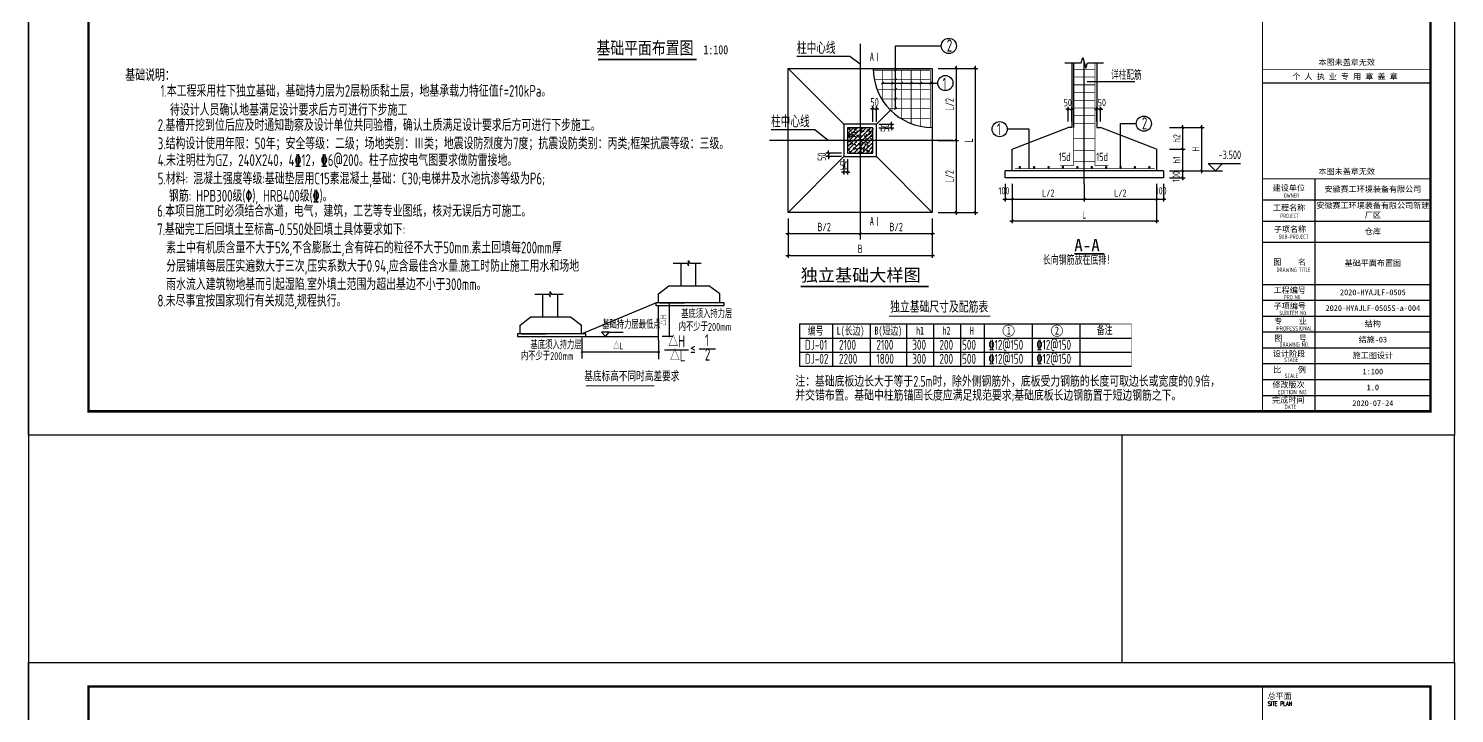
# Model space of a CAD drawing. Extents: x 1885024 to 3341100, y 16453725 to 19955423.
# Drawn here: x 3164089 to 3223489, y 18758132 to 18786655 of the extents above; entities that cross this region are included whole.
import ezdxf
from ezdxf.enums import TextEntityAlignment as Align

# ---------------------------------------------------------------- set-up
doc = ezdxf.new("R2010")
doc.units = 0
doc.header["$LTSCALE"] = 1000
doc.header["$MEASUREMENT"] = 0
doc.layers.get('Defpoints').update_dxf_attribs({"color": 250})
for name, color, linetype in [('3T_WOOD', 21, 'Continuous'), ('DIM_SYMB', 165, 'Continuous'), ('PUB_TEXT', 7, 'Continuous'), ('PUB_TITLE', 4, 'Continuous'), ('REIN', 1, 'Continuous'), ('THIN', 7, 'Continuous'), ('TK', 4, 'Continuous'), ('独立基础-TEXT', 7, 'Continuous'), ('轴线__尺寸数字', 253, 'Continuous')]:
    doc.layers.add(name, color=color, linetype=linetype)
doc.layers.add('DIM', color=3, linetype='Continuous', lineweight=0)
doc.layers.add('TEXT', color=4, linetype='Continuous', lineweight=0)
doc.styles.add('PkpmHz', font='Pkpmeng', dxfattribs={"width": 0.7, "bigfont": 'hztxt'})
doc.styles.add('ROMANS', font='romans', dxfattribs={"width": 0.65, "height": 231.275})
doc.styles.add('TSSD_Dimension', font='tssdeng.shx', dxfattribs={"width": 0.7, "bigfont": 'hztxt.shx'})
doc.styles.add('TSSD_Label', font='tssdeng.shx', dxfattribs={"width": 0.7, "bigfont": 'hztxt.shx'})
doc.styles.add('TSSD_REIN', font='tssdeng.shx', dxfattribs={"width": 0.7, "bigfont": 'tssdchn.shx'})
doc.styles.add('图签宋体', font='', dxfattribs={"height": 300})
doc.styles.add('宋体', font='', dxfattribs={"width": 0.8})
doc.styles.add('黑体', font='simhei.ttf', dxfattribs={"width": 0.8})
doc.styles.get('图签宋体').set_extended_font_data('NSimSun')
doc.styles.get('宋体').set_extended_font_data('SimSun')
doc.dimstyles.new('TSSD_100_100', dxfattribs={"dimtxt": 300, "dimasz": 100, "dimexe": 100, "dimexo": 250, "dimgap": 100, "dimtad": 1, "dimdec": 0, "dimzin": 0, "dimdsep": 46, "dimtxsty": 'TSSD_Dimension', "dimblk": 'ARCHTICK', "dimblk1": 'ARCHTICK', "dimblk2": 'ARCHTICK', "dimcen": 0, "dimdle": 100, "dimclrt": 7, "dimadec": 0, "dimazin": 0, "dimtfac": 1, "dimtdec": 0, "dimtix": 1, "dimtmove": 2, "dimatfit": 3, "dimfxl": 0, "dimtolj": 1, "dimtzin": 0, "dimarcsym": 0})

# ---------------------------------------------------------------- blocks, each defined once
blk = doc.blocks.new('GeYuanFrame_34003826', base_point=(18.76, 4.34))
at = {"layer": 'TK'}
blk.add_line((43.76, 414.34), (602.76, 414.34), dxfattribs=at)
blk.add_lwpolyline([(18.76, 424.34), (612.76, 424.34), (612.76, 4.34), (18.76, 4.34), (18.76, 424.34)], dxfattribs=at)
at = {"layer": 'TK', "const_width": 1}
blk.add_lwpolyline([(602.76, 414.34), (43.76, 414.34), (43.76, 14.34), (602.76, 14.34)], close=True, dxfattribs=at)
at = {"layer": 'TK', "const_width": 0.4}
blk.add_lwpolyline([(532.76, 414.34), (532.76, 14.34)], dxfattribs=at)
at = {"layer": 'TK', "style": '图签宋体'}
blk.add_text('总平面', height=2.4, dxfattribs=at).set_placement((534.9, 409.1))
at = {"layer": 'TK', "style": 'ROMANS', "width": 0.76}
blk.add_text('SITE PLAN', height=1.697, dxfattribs=at).set_placement((535.02, 406.31))
blk = doc.blocks.new('_ArchTick')
at = {"color": 0, "linetype": 'ByBlock', "const_width": 0.4}
blk.add_lwpolyline([(-0.5, -0.5), (0.5, 0.5)], dxfattribs=at)
blk = doc.blocks.new('33333312')
at = {"color": 7, "const_width": 72}
blk.add_lwpolyline([(42924, -117084), (48041, -117084)], dxfattribs=at)
at = {"layer": '独立基础-TEXT'}
for p, q in [((50596, -107710), (50696, -107910)), ((50596, -108110), (50596, -107710)), ((49444, -107910), (50496, -107910)), ((49946, -107910), (49960, -107910)), ((50054, -109606), (50054, -107911)), ((50496, -107910), (50596, -108110)), ((50696, -107910), (50991, -107910)), ((50991, -107910), (51553, -107910)), ((51157, -109606), (51157, -107911)), ((48350, -110226), (49134, -109606)), ((52948, -110226), (52115, -109606)), ((39106, -110240), (40158, -110240)), ((39608, -110240), (39622, -110240)), ((39716, -111936), (39716, -110241)), ((40158, -110240), (40258, -110440)), ((40258, -110040), (40358, -110240)), ((40258, -110440), (40258, -110040)), ((40358, -110240), (40653, -110240)), ((40653, -110240), (41215, -110240)), ((40819, -111936), (40819, -110241)), ((42610, -113216), (48150, -110886)), ((48350, -110886), (48350, -110226)), ((48450, -110886), (50291, -110886)), ((49166, -110886), (49166, -113416)), ((52948, -110886), (52948, -110226)), ((38012, -112556), (38796, -111936)), ((41777, -111936), (42610, -112556)), ((48351, -113682), (48351, -111152)), ((38012, -113216), (38012, -112556)), ((42610, -113216), (42610, -112556)), ((38097, -113416), (48351, -113416)), ((38112, -113216), (39953, -113216)), ((42611, -113516), (42611, -115039)), ((44669, -113083), (45716, -113083)), ((48351, -113682), (48351, -115105)), ((49421, -113416), (48634, -113416)), ((42611, -114539), (48454, -114539)), ((48801, -114397), (50598, -114397)), ((51390, -114317), (52624, -114317))]:
    blk.add_line(p, q, dxfattribs=at)
for points in [[(49134, -109606), (50054, -109606), (51157, -109606), (52115, -109606)], [(48150, -111086), (53260, -111086), (53260, -110886), (48150, -110886), (48150, -111086)], [(38796, -111936), (39716, -111936), (40819, -111936), (41777, -111936)], [(37812, -113416), (42921, -113416), (42921, -113216), (37812, -113216), (37812, -113416)]]:
    blk.add_lwpolyline(points, dxfattribs=at)
blk.add_lwpolyline([(44095, -113083), (44382, -113416), (44669, -113083)], close=True, dxfattribs=at)
at = {"layer": '独立基础-TEXT', "xscale": 100, "yscale": 100, "zscale": 100}
for p, rotation in [((49166, -110886), 90), ((49166, -113416), 270), ((42611, -114539), 180)]:
    blk.add_blockref('_ArchTick', p, dxfattribs=dict(at, rotation=rotation))
blk.add_blockref('_ArchTick', (48351, -114605), dxfattribs=at)
at = {"color": 7, "style": 'PkpmHz', "width": 0.7}
blk.add_text('基底标高不同时高差要求', height=684, dxfattribs=at).set_placement((42806, -116754))
at = {"layer": '独立基础-TEXT', "style": 'TSSD_REIN', "width": 0.7}
blk.add_text('△H', height=500, rotation=90, dxfattribs=at).set_placement((48981, -112579))
for s, height, p in [('基底须入持力层', 600, (50052, -112023)), ('基础持力层最低点', 600, (44149, -112821)), ('内不少于200mm', 600, (49872, -112982)), ('基底须入持力层 ', 600, (38779, -114353)), ('△L', 500, (44983, -114362)), ('△H', 900, (49098, -114212, 0)), ('≤', 900, (50726, -114780, 0)), ('1', 900, (51826, -114132, 0)), ('内不少于200mm', 600, (38069, -115172)), ('△L', 900, (49221, -115266, 0)), ('2', 900, (51826, -115205, 0))]:
    blk.add_text(s, height=height, dxfattribs=at).set_placement(p)
blk = doc.blocks.new('GeYuanFrame_82632258', base_point=(18.76, 4.34))
at = {"layer": 'PUB_TITLE'}
blk.add_lwpolyline([(554.76, 14.34), (554.76, 111.14)], dxfattribs=at)
at = {"layer": 'TK'}
for p, q in [((532.76, 102.34), (602.76, 102.34)), ((532.76, 93.54), (602.76, 93.54)), ((532.76, 84.74), (554.76, 84.74)), ((532.76, 84.74), (602.76, 84.74)), ((532.76, 67.18), (602.76, 67.18)), ((532.76, 67.14), (602.76, 67.14)), ((532.76, 60.58), (602.76, 60.58)), ((532.76, 53.98), (602.76, 53.98)), ((532.76, 47.38), (602.76, 47.38)), ((532.76, 40.78), (602.76, 40.78)), ((532.76, 34.18), (602.76, 34.18)), ((532.76, 27.58), (602.76, 27.58)), ((532.76, 20.98), (602.76, 20.98)), ((532.76, 14.34), (602.76, 14.34))]:
    blk.add_line(p, q, dxfattribs=at)
for points in [[(18.76, 424.34), (612.76, 424.34), (612.76, 4.34), (18.76, 4.34), (18.76, 424.34)], [(532.76, 151.14), (602.76, 151.14)]]:
    blk.add_lwpolyline(points, dxfattribs=at)
at = {"layer": 'TK', "const_width": 1}
blk.add_lwpolyline([(602.76, 414.34), (43.76, 414.34), (43.76, 14.34), (602.76, 14.34)], close=True, dxfattribs=at)
at = {"layer": 'TK'}
for points, const_width in [([(532.76, 414.34), (532.76, 14.34)], 0.4), ([(532.76, 156.64), (602.76, 156.64)], 0.35), ([(532.76, 111.14), (602.76, 111.14)], 0.35), ([(532.76, 67.18), (602.76, 67.18)], 0.35)]:
    blk.add_lwpolyline(points, dxfattribs=dict(at, const_width=const_width))
at = {"layer": 'TK', "style": '图签宋体'}
for s, p in [('本图未盖章无效', (556.1, 158.51)), ('个 人 执 业 专 用 章 盖 章', (545.19, 152.58)), ('本图未盖章无效', (556.1, 113.01)), ('建设单位', (537.06, 106.14)), ('工程名称', (537.14, 97.93)), ('子项名称', (537.52, 88.95)), ('图    名', (537.3, 75.3)), ('工程编号', (537.44, 63.58)), ('子项编号', (537.44, 57)), ('专    业', (537.68, 50.69)), ('图    号', (537.69, 43.58)), ('设计阶段', (537.12, 37.12)), ('比    例', (537.26, 30.44)), ('修改版次', (536.91, 24.22)), ('完成时间', (536.79, 17.83))]:
    blk.add_text(s, height=2.4, dxfattribs=at).set_placement(p)
at = {"layer": 'TK', "style": 'TSSD_REIN'}
for s, width, p in [('OWNER', 0.7, (541.65, 103.29)), ('PROJECT', 0.7, (540.19, 94.83)), ('SUB-PROJECT', 0.7, (539.53, 86.11)), ('DRAWING TITLE', 0.7, (538.64, 72.34)), ('PRO N0.', 0.7, (541.68, 60.96)), ('SUBITEM NO.', 0.7, (539.82, 54.39)), ('PROFESSIONAL', 0.8, (538.55, 47.95)), ('DRAWING NO.', 0.7, (539.86, 41.26)), ('STAGE', 0.7, (541.76, 34.84)), ('SCALE', 0.7, (542.05, 28.23)), ('EDITION NO.', 0.8, (539.2, 21.45)), ('DATE', 0.7, (542, 15.26))]:
    blk.add_text(s, height=1.8, dxfattribs=dict(at, width=width)).set_placement(p)
at = {"layer": 'TK', "char_height": 2.4, "width": 48, "attachment_point": 5, "style": '图签宋体'}
for s, insert in [('安徽赛工环境装备有限公司', (578.76, 106.74)), ('安徽赛工环境装备有限公司新建厂区', (578.76, 97.94)), ('仓库', (578.76, 89.14)), ('基础平面布置图', (578.76, 75.94)), ('2020-HYAJLF-0505', (578.76, 63.88)), ('2020-HYAJLF-0505S-a-004', (578.76, 57.28)), ('结构', (578.76, 50.68)), ('结施-03', (578.76, 44.08)), ('施工图设计', (578.76, 37.48)), ('1:100', (578.76, 30.88)), ('1.0', (578.76, 24.28)), ('2020-07-24', (578.76, 17.69))]:
    blk.add_mtext(s, dxfattribs=dict(at, insert=insert))
blk = doc.blocks.new('*D83')
at = {"layer": 'Defpoints', "color": 0}
for p in [(3095, 6102), (3245, 6102), (3095, 5309)]:
    blk.add_point(p, dxfattribs=at)
at = {"layer": 'DIM', "color": 0, "lineweight": -2}
for p, q in [((3095, 5852), (3095, 5209)), ((3245, 5852), (3245, 5209)), ((3095, 5309), (2995, 5309)), ((3245, 5309), (3095, 5309)), ((3245, 5309), (3345, 5309))]:
    blk.add_line(p, q, dxfattribs=at)
at = {"layer": 'DIM', "color": 0, "lineweight": -2, "xscale": 100, "yscale": 100, "zscale": 100}
blk.add_blockref('_ArchTick', (3095, 5309), dxfattribs=at)
at = {"layer": 'DIM', "color": 0, "lineweight": -2, "xscale": 100, "yscale": 100, "zscale": 100, "rotation": 180}
blk.add_blockref('_ArchTick', (3245, 5309), dxfattribs=at)
at = {"layer": 'DIM', "color": 7, "insert": (3095, 5584), "char_height": 350, "attachment_point": 5, "style": 'TSSD_Dimension'}
blk.add_mtext('\\A1;50', dxfattribs=at)
blk = doc.blocks.new('*D84')
at = {"layer": 'Defpoints', "color": 0}
for p in [(2446, 5952), (3245, 6102), (3245, 5952)]:
    blk.add_point(p, dxfattribs=at)
at = {"layer": 'DIM', "color": 0, "lineweight": -2}
for p, q in [((2995, 6102), (2346, 6102)), ((2995, 5952), (2346, 5952)), ((2446, 6102), (2446, 6202)), ((2446, 6102), (2446, 5952)), ((2446, 5952), (2446, 5852))]:
    blk.add_line(p, q, dxfattribs=at)
at = {"layer": 'DIM', "color": 0, "lineweight": -2, "xscale": 100, "yscale": 100, "zscale": 100}
for p, rotation in [((2446, 6102), 270), ((2446, 5952), 90)]:
    blk.add_blockref('_ArchTick', p, dxfattribs=dict(at, rotation=rotation))
at = {"layer": 'DIM', "color": 7, "insert": (2171, 5946), "char_height": 350, "attachment_point": 5, "rotation": 90, "style": 'TSSD_Dimension'}
blk.add_mtext('\\A1;50', dxfattribs=at)
blk = doc.blocks.new('*D85')
at = {"layer": 'Defpoints', "color": 0}
for p in [(4445, 7942), (4295, 7152), (4445, 7152)]:
    blk.add_point(p, dxfattribs=at)
at = {"layer": 'DIM', "color": 0, "lineweight": -2}
for p, q in [((4295, 7942), (4195, 7942)), ((4295, 7402), (4295, 8042)), ((4295, 7942), (4445, 7942)), ((4445, 7402), (4445, 8042)), ((4445, 7942), (4545, 7942))]:
    blk.add_line(p, q, dxfattribs=at)
at = {"layer": 'DIM', "color": 0, "lineweight": -2, "xscale": 100, "yscale": 100, "zscale": 100}
blk.add_blockref('_ArchTick', (4295, 7942), dxfattribs=at)
at = {"layer": 'DIM', "color": 0, "lineweight": -2, "xscale": 100, "yscale": 100, "zscale": 100, "rotation": 180}
blk.add_blockref('_ArchTick', (4445, 7942), dxfattribs=at)
at = {"layer": 'DIM', "color": 7, "insert": (4370, 8217), "char_height": 350, "attachment_point": 5, "style": 'TSSD_Dimension'}
blk.add_mtext('\\A1;50', dxfattribs=at)
blk = doc.blocks.new('*D86')
at = {"layer": 'Defpoints', "color": 0}
for p in [(4295, 7302), (4295, 7152), (5079, 7302)]:
    blk.add_point(p, dxfattribs=at)
at = {"layer": 'DIM', "color": 0, "lineweight": -2}
for p, q in [((4545, 7302), (5179, 7302)), ((4545, 7152), (5179, 7152)), ((5079, 7302), (5079, 7402)), ((5079, 7152), (5079, 7302)), ((5079, 7152), (5079, 7052))]:
    blk.add_line(p, q, dxfattribs=at)
at = {"layer": 'DIM', "color": 0, "lineweight": -2, "xscale": 100, "yscale": 100, "zscale": 100}
for p, rotation in [((5079, 7302), 270), ((5079, 7152), 90)]:
    blk.add_blockref('_ArchTick', p, dxfattribs=dict(at, rotation=rotation))
at = {"layer": 'DIM', "color": 7, "insert": (4804, 7152), "char_height": 350, "attachment_point": 5, "rotation": 90, "style": 'TSSD_Dimension'}
blk.add_mtext('\\A1;50', dxfattribs=at)
blk = doc.blocks.new('*D87')
at = {"layer": 'Defpoints', "color": 0}
for p in [(770, 3627), (3770, 3627), (3770, 2747)]:
    blk.add_point(p, dxfattribs=at)
at = {"layer": 'DIM', "color": 0, "lineweight": -2}
for p, q in [((770, 3377), (770, 2647)), ((3770, 3377), (3770, 2647)), ((670, 2747), (3870, 2747))]:
    blk.add_line(p, q, dxfattribs=at)
at = {"layer": 'DIM', "color": 0, "lineweight": -2, "xscale": 100, "yscale": 100, "zscale": 100, "rotation": 180}
blk.add_blockref('_ArchTick', (770, 2747), dxfattribs=at)
at = {"layer": 'DIM', "color": 0, "lineweight": -2, "xscale": 100, "yscale": 100, "zscale": 100}
blk.add_blockref('_ArchTick', (3770, 2747), dxfattribs=at)
at = {"layer": 'DIM', "color": 7, "insert": (2270, 3022), "char_height": 350, "attachment_point": 5, "style": 'TSSD_Dimension'}
blk.add_mtext('\\A1;B/2', dxfattribs=at)
blk = doc.blocks.new('*D88')
at = {"layer": 'Defpoints', "color": 0}
for p in [(3770, 3627), (6770, 3627), (6770, 2747)]:
    blk.add_point(p, dxfattribs=at)
at = {"layer": 'DIM', "color": 0, "lineweight": -2}
for p, q in [((3770, 3377), (3770, 2647)), ((6770, 3377), (6770, 2647)), ((3670, 2747), (6870, 2747))]:
    blk.add_line(p, q, dxfattribs=at)
at = {"layer": 'DIM', "color": 0, "lineweight": -2, "xscale": 100, "yscale": 100, "zscale": 100, "rotation": 180}
blk.add_blockref('_ArchTick', (3770, 2747), dxfattribs=at)
at = {"layer": 'DIM', "color": 0, "lineweight": -2, "xscale": 100, "yscale": 100, "zscale": 100}
blk.add_blockref('_ArchTick', (6770, 2747), dxfattribs=at)
at = {"layer": 'DIM', "color": 7, "insert": (5270, 3022), "char_height": 350, "attachment_point": 5, "style": 'TSSD_Dimension'}
blk.add_mtext('\\A1;B/2', dxfattribs=at)
blk = doc.blocks.new('*D89')
at = {"layer": 'Defpoints', "color": 0}
for p in [(770, 3627), (6770, 3627), (6770, 1837)]:
    blk.add_point(p, dxfattribs=at)
at = {"layer": 'DIM', "color": 0, "lineweight": -2}
for p, q in [((770, 3377), (770, 1737)), ((6770, 3377), (6770, 1737)), ((670, 1837), (6870, 1837))]:
    blk.add_line(p, q, dxfattribs=at)
at = {"layer": 'DIM', "color": 0, "lineweight": -2, "xscale": 100, "yscale": 100, "zscale": 100, "rotation": 180}
blk.add_blockref('_ArchTick', (770, 1837), dxfattribs=at)
at = {"layer": 'DIM', "color": 0, "lineweight": -2, "xscale": 100, "yscale": 100, "zscale": 100}
blk.add_blockref('_ArchTick', (6770, 1837), dxfattribs=at)
at = {"layer": 'DIM', "color": 7, "insert": (3770, 2112), "char_height": 350, "attachment_point": 5, "style": 'TSSD_Dimension'}
blk.add_mtext('\\A1;B', dxfattribs=at)
blk = doc.blocks.new('*D90')
at = {"layer": 'Defpoints', "color": 0}
for p in [(6770, 9627), (6770, 6627), (7769, 6627)]:
    blk.add_point(p, dxfattribs=at)
at = {"layer": 'DIM', "color": 0, "lineweight": -2}
for p, q in [((7020, 9627), (7869, 9627)), ((7769, 9727), (7769, 6527)), ((7020, 6627), (7869, 6627))]:
    blk.add_line(p, q, dxfattribs=at)
at = {"layer": 'DIM', "color": 0, "lineweight": -2, "xscale": 100, "yscale": 100, "zscale": 100}
for p, rotation in [((7769, 9627), 90), ((7769, 6627), 270)]:
    blk.add_blockref('_ArchTick', p, dxfattribs=dict(at, rotation=rotation))
at = {"layer": 'DIM', "color": 7, "insert": (7494, 8127), "char_height": 350, "attachment_point": 5, "rotation": 90, "style": 'TSSD_Dimension'}
blk.add_mtext('\\A1;L/2', dxfattribs=at)
blk = doc.blocks.new('*D91')
at = {"layer": 'Defpoints', "color": 0}
for p in [(6770, 6627), (6770, 3627), (7769, 3627)]:
    blk.add_point(p, dxfattribs=at)
at = {"layer": 'DIM', "color": 0, "lineweight": -2}
for p, q in [((7020, 6627), (7869, 6627)), ((7769, 6727), (7769, 3527)), ((7020, 3627), (7869, 3627))]:
    blk.add_line(p, q, dxfattribs=at)
at = {"layer": 'DIM', "color": 0, "lineweight": -2, "xscale": 100, "yscale": 100, "zscale": 100}
for p, rotation in [((7769, 6627), 90), ((7769, 3627), 270)]:
    blk.add_blockref('_ArchTick', p, dxfattribs=dict(at, rotation=rotation))
at = {"layer": 'DIM', "color": 7, "insert": (7494, 5127), "char_height": 350, "attachment_point": 5, "rotation": 90, "style": 'TSSD_Dimension'}
blk.add_mtext('\\A1;L/2', dxfattribs=at)
blk = doc.blocks.new('*D92')
at = {"layer": 'Defpoints', "color": 0}
for p in [(6770, 9627), (6770, 3627), (8567, 3627)]:
    blk.add_point(p, dxfattribs=at)
at = {"layer": 'DIM', "color": 0, "lineweight": -2}
for p, q in [((7020, 9627), (8667, 9627)), ((8567, 9727), (8567, 3527)), ((7020, 3627), (8667, 3627))]:
    blk.add_line(p, q, dxfattribs=at)
at = {"layer": 'DIM', "color": 0, "lineweight": -2, "xscale": 100, "yscale": 100, "zscale": 100}
for p, rotation in [((8567, 9627), 90), ((8567, 3627), 270)]:
    blk.add_blockref('_ArchTick', p, dxfattribs=dict(at, rotation=rotation))
at = {"layer": 'DIM', "color": 7, "insert": (8292, 6627), "char_height": 350, "attachment_point": 5, "rotation": 90, "style": 'TSSD_Dimension'}
blk.add_mtext('\\A1;L', dxfattribs=at)
blk = doc.blocks.new('*D308')
at = {"layer": 'Defpoints', "color": 0}
for p in [(842, 3719), (6842, 3719), (6842, 1928)]:
    blk.add_point(p, dxfattribs=at)
at = {"layer": 'DIM', "color": 0, "lineweight": -2}
for p, q in [((842, 3469), (842, 1828)), ((6842, 3469), (6842, 1828)), ((742, 1928), (6942, 1928))]:
    blk.add_line(p, q, dxfattribs=at)
at = {"layer": 'DIM', "color": 0, "lineweight": -2, "xscale": 100, "yscale": 100, "zscale": 100, "rotation": 180}
blk.add_blockref('_ArchTick', (842, 1928), dxfattribs=at)
at = {"layer": 'DIM', "color": 0, "lineweight": -2, "xscale": 100, "yscale": 100, "zscale": 100}
blk.add_blockref('_ArchTick', (6842, 1928), dxfattribs=at)
at = {"layer": 'DIM', "color": 7, "insert": (3842, 2178), "char_height": 300, "attachment_point": 5, "style": 'TSSD_Dimension'}
blk.add_mtext('\\A1;L', dxfattribs=at)
blk = doc.blocks.new('*D309')
at = {"layer": 'Defpoints', "color": 0}
for p in [(3317, 6581), (3167, 5819), (3317, 5819)]:
    blk.add_point(p, dxfattribs=at)
at = {"layer": 'DIM', "color": 0, "lineweight": -2}
for p, q in [((3167, 6581), (3067, 6581)), ((3167, 6069), (3167, 6681)), ((3167, 6581), (3317, 6581)), ((3317, 6069), (3317, 6681)), ((3317, 6581), (3417, 6581))]:
    blk.add_line(p, q, dxfattribs=at)
at = {"layer": 'DIM', "color": 0, "lineweight": -2, "xscale": 100, "yscale": 100, "zscale": 100}
blk.add_blockref('_ArchTick', (3167, 6581), dxfattribs=at)
at = {"layer": 'DIM', "color": 0, "lineweight": -2, "xscale": 100, "yscale": 100, "zscale": 100, "rotation": 180}
blk.add_blockref('_ArchTick', (3317, 6581), dxfattribs=at)
at = {"layer": 'DIM', "color": 7, "insert": (3151, 6856), "char_height": 300, "attachment_point": 5, "style": 'TSSD_Dimension'}
blk.add_mtext('\\A1;50', dxfattribs=at)
blk = doc.blocks.new('*D310')
at = {"layer": 'Defpoints', "color": 0}
for p in [(4367, 6581), (4367, 5819), (4517, 5819)]:
    blk.add_point(p, dxfattribs=at)
at = {"layer": 'DIM', "color": 0, "lineweight": -2}
for p, q in [((4367, 6581), (4267, 6581)), ((4367, 6069), (4367, 6681)), ((4517, 6581), (4367, 6581)), ((4517, 6069), (4517, 6681)), ((4517, 6581), (4617, 6581))]:
    blk.add_line(p, q, dxfattribs=at)
at = {"layer": 'DIM', "color": 0, "lineweight": -2, "xscale": 100, "yscale": 100, "zscale": 100}
blk.add_blockref('_ArchTick', (4367, 6581), dxfattribs=at)
at = {"layer": 'DIM', "color": 0, "lineweight": -2, "xscale": 100, "yscale": 100, "zscale": 100, "rotation": 180}
blk.add_blockref('_ArchTick', (4517, 6581), dxfattribs=at)
at = {"layer": 'DIM', "color": 7, "insert": (4573, 6856), "char_height": 300, "attachment_point": 5, "style": 'TSSD_Dimension'}
blk.add_mtext('\\A1;50', dxfattribs=at)
blk = doc.blocks.new('*D311')
at = {"layer": 'Defpoints', "color": 0}
for p in [(7142, 4019), (7142, 3719), (7942, 4019)]:
    blk.add_point(p, dxfattribs=at)
at = {"layer": 'DIM', "color": 0, "lineweight": -2}
for p, q in [((7392, 4019), (8042, 4019)), ((7392, 3719), (8042, 3719)), ((7942, 3619), (7942, 4119))]:
    blk.add_line(p, q, dxfattribs=at)
at = {"layer": 'DIM', "color": 0, "lineweight": -2, "xscale": 100, "yscale": 100, "zscale": 100}
for p, rotation in [((7942, 4019), 90), ((7942, 3719), 270)]:
    blk.add_blockref('_ArchTick', p, dxfattribs=dict(at, rotation=rotation))
at = {"layer": 'DIM', "color": 7, "insert": (7667, 3776), "char_height": 300, "attachment_point": 5, "rotation": 90, "style": 'TSSD_Dimension'}
blk.add_mtext('\\A1;100', dxfattribs=at)
blk = doc.blocks.new('*D312')
at = {"layer": 'Defpoints', "color": 0}
for p in [(7142, 4919), (7942, 4919), (7142, 4019)]:
    blk.add_point(p, dxfattribs=at)
at = {"layer": 'DIM', "color": 0, "lineweight": -2}
for p, q in [((7392, 4919), (8042, 4919)), ((7942, 3919), (7942, 5019)), ((7392, 4019), (8042, 4019))]:
    blk.add_line(p, q, dxfattribs=at)
at = {"layer": 'DIM', "color": 0, "lineweight": -2, "xscale": 100, "yscale": 100, "zscale": 100}
for p, rotation in [((7942, 4919), 90), ((7942, 4019), 270)]:
    blk.add_blockref('_ArchTick', p, dxfattribs=dict(at, rotation=rotation))
at = {"layer": 'DIM', "color": 7, "insert": (7692, 4469), "char_height": 300, "attachment_point": 5, "rotation": 90, "style": 'TSSD_Dimension'}
blk.add_mtext('\\A1;h1', dxfattribs=at)
blk = doc.blocks.new('*D313')
at = {"layer": 'Defpoints', "color": 0}
for p in [(7331, 5819), (7942, 5819), (7142, 4919)]:
    blk.add_point(p, dxfattribs=at)
at = {"layer": 'DIM', "color": 0, "lineweight": -2}
for p, q in [((7581, 5819), (8042, 5819)), ((7942, 4819), (7942, 5919)), ((7392, 4919), (8042, 4919))]:
    blk.add_line(p, q, dxfattribs=at)
at = {"layer": 'DIM', "color": 0, "lineweight": -2, "xscale": 100, "yscale": 100, "zscale": 100}
for p, rotation in [((7942, 5819), 90), ((7942, 4919), 270)]:
    blk.add_blockref('_ArchTick', p, dxfattribs=dict(at, rotation=rotation))
at = {"layer": 'DIM', "color": 7, "insert": (7692, 5369), "char_height": 300, "attachment_point": 5, "rotation": 90, "style": 'TSSD_Dimension'}
blk.add_mtext('\\A1;h2', dxfattribs=at)
blk = doc.blocks.new('*D314')
at = {"layer": 'Defpoints', "color": 0}
for p in [(7142, 5819), (8733, 5819), (7142, 4019)]:
    blk.add_point(p, dxfattribs=at)
at = {"layer": 'DIM', "color": 0, "lineweight": -2}
for p, q in [((7392, 5819), (8833, 5819)), ((8733, 3919), (8733, 5919)), ((7392, 4019), (8833, 4019))]:
    blk.add_line(p, q, dxfattribs=at)
at = {"layer": 'DIM', "color": 0, "lineweight": -2, "xscale": 100, "yscale": 100, "zscale": 100}
for p, rotation in [((8733, 5819), 90), ((8733, 4019), 270)]:
    blk.add_blockref('_ArchTick', p, dxfattribs=dict(at, rotation=rotation))
at = {"layer": 'DIM', "color": 7, "insert": (8483, 4919), "char_height": 300, "attachment_point": 5, "rotation": 90, "style": 'TSSD_Dimension'}
blk.add_mtext('\\A1;H', dxfattribs=at)
blk = doc.blocks.new('*D315')
at = {"layer": 'Defpoints', "color": 0}
for p in [(542, 3719), (842, 3719), (842, 2838)]:
    blk.add_point(p, dxfattribs=at)
at = {"layer": 'DIM', "color": 0, "lineweight": -2}
for p, q in [((542, 3469), (542, 2738)), ((842, 3469), (842, 2738)), ((442, 2838), (942, 2838))]:
    blk.add_line(p, q, dxfattribs=at)
at = {"layer": 'DIM', "color": 0, "lineweight": -2, "xscale": 100, "yscale": 100, "zscale": 100, "rotation": 180}
blk.add_blockref('_ArchTick', (542, 2838), dxfattribs=at)
at = {"layer": 'DIM', "color": 0, "lineweight": -2, "xscale": 100, "yscale": 100, "zscale": 100}
blk.add_blockref('_ArchTick', (842, 2838), dxfattribs=at)
at = {"layer": 'DIM', "color": 7, "insert": (495, 3183), "char_height": 300, "attachment_point": 5, "style": 'TSSD_Dimension'}
blk.add_mtext('\\A1;100', dxfattribs=at)
blk = doc.blocks.new('*D316')
at = {"layer": 'Defpoints', "color": 0}
for p in [(842, 3719), (3842, 3719), (3842, 2838)]:
    blk.add_point(p, dxfattribs=at)
at = {"layer": 'DIM', "color": 0, "lineweight": -2}
for p, q in [((842, 3469), (842, 2738)), ((3842, 3469), (3842, 2738)), ((742, 2838), (3942, 2838))]:
    blk.add_line(p, q, dxfattribs=at)
at = {"layer": 'DIM', "color": 0, "lineweight": -2, "xscale": 100, "yscale": 100, "zscale": 100, "rotation": 180}
blk.add_blockref('_ArchTick', (842, 2838), dxfattribs=at)
at = {"layer": 'DIM', "color": 0, "lineweight": -2, "xscale": 100, "yscale": 100, "zscale": 100}
blk.add_blockref('_ArchTick', (3842, 2838), dxfattribs=at)
at = {"layer": 'DIM', "color": 7, "insert": (2342, 3088), "char_height": 300, "attachment_point": 5, "style": 'TSSD_Dimension'}
blk.add_mtext('\\A1;L/2', dxfattribs=at)
blk = doc.blocks.new('*D317')
at = {"layer": 'Defpoints', "color": 0}
for p in [(3842, 3719), (6842, 3719), (6842, 2838)]:
    blk.add_point(p, dxfattribs=at)
at = {"layer": 'DIM', "color": 0, "lineweight": -2}
for p, q in [((3842, 3469), (3842, 2738)), ((6842, 3469), (6842, 2738)), ((3742, 2838), (6942, 2838))]:
    blk.add_line(p, q, dxfattribs=at)
at = {"layer": 'DIM', "color": 0, "lineweight": -2, "xscale": 100, "yscale": 100, "zscale": 100, "rotation": 180}
blk.add_blockref('_ArchTick', (3842, 2838), dxfattribs=at)
at = {"layer": 'DIM', "color": 0, "lineweight": -2, "xscale": 100, "yscale": 100, "zscale": 100}
blk.add_blockref('_ArchTick', (6842, 2838), dxfattribs=at)
at = {"layer": 'DIM', "color": 7, "insert": (5342, 3088), "char_height": 300, "attachment_point": 5, "style": 'TSSD_Dimension'}
blk.add_mtext('\\A1;L/2', dxfattribs=at)
blk = doc.blocks.new('*D318')
at = {"layer": 'Defpoints', "color": 0}
for p in [(6842, 3719), (7142, 3719), (7142, 2838)]:
    blk.add_point(p, dxfattribs=at)
at = {"layer": 'DIM', "color": 0, "lineweight": -2}
for p, q in [((6842, 3469), (6842, 2738)), ((7142, 3469), (7142, 2738)), ((6742, 2838), (7242, 2838))]:
    blk.add_line(p, q, dxfattribs=at)
at = {"layer": 'DIM', "color": 0, "lineweight": -2, "xscale": 100, "yscale": 100, "zscale": 100, "rotation": 180}
blk.add_blockref('_ArchTick', (6842, 2838), dxfattribs=at)
at = {"layer": 'DIM', "color": 0, "lineweight": -2, "xscale": 100, "yscale": 100, "zscale": 100}
blk.add_blockref('_ArchTick', (7142, 2838), dxfattribs=at)
at = {"layer": 'DIM', "color": 7, "insert": (7043, 3183), "char_height": 300, "attachment_point": 5, "style": 'TSSD_Dimension'}
blk.add_mtext('\\A1;100', dxfattribs=at)
blk = doc.blocks.new('A$C35EC7706')
h = blk.add_hatch()
h.set_pattern_fill('钢筋混凝土', color=256, scale=50, style=0)
h.set_pattern_definition([(45, (-209920.32, -133232.81), (-88.38835, 88.38835), []), (50, (-209920.32, -133232.8), (358.6301, -31.37607), [37.5, -412.5]), (355, (-209920.32, -133232.8), (-69.37567, 376.09607), [30, -330]), (100.4514, (-209890.44, -133235.43), (289.2547, 344.71977), [31.8701, -350.57106]), (46.1842, (-209920.32, -133132.8), (533.6205, -82.7595), [56.25, -618.75]), (96.6356, (-209875.86, -133139.7), (467.3314, 487.0589), [47.8051, -525.8565]), (351.1842, (-209920.3, -133132.8), (467.331, 487.0593), [45, -495]), (21, (-209870.32, -133157.8), (298.45353, -201.30945), [37.5, -412.5]), (326, (-209870.32, -133157.8), (121.65767, 362.575), [30, -330]), (71.4514, (-209845.45, -133174.6), (420.1113, 161.26525), [31.8701, -350.57106]), (37.5, (-209920.32, -133232.81), (6.07993, 166.44693), [0, -326, 0, -335, 0, -331.25]), (7.5, (-209920.32, -133232.81), (131.53477, 197.20586), [0, -191, 0, -318.5, 0, -126.25]), (327.5, (-210031.82, -133232.81), (266.91122, -11.277436), [0, -125, 0, -390, 0, -517.5]), (317.5, (-210081.82, -133232.81), (291.59308, 50.0525), [0, -162.5, 0, -259, 0, -367.5])])
h.paths.add_polyline_path([(3244.6, 7152.4), (3244.6, 6102.4), (4294.6, 6102.4), (4294.6, 7152.4)])
for p, q in [((3769.6, 10652.9), (3769.6, 2505.3)), ((5248.5, 7952.4), (5248.5, 10561.9)), ((5248.5, 10561.9), (7145.3, 10561.9)), ((3094.6, 7302.4), (769.6, 9627.4)), ((4694.6, 9015.6), (7002.4, 9015.6)), ((4444.6, 7302.4), (5030.5, 7888.4)), ((4294.6, 7152.4), (3244.6, 7152.4)), ((4294.6, 6102.4), (4294.6, 7152.4)), ((7635.2, 6627.4), (0, 6627.4)), ((769.6, 3627.4), (3094.6, 5952.4)), ((4444.6, 5952.4), (6769.6, 3627.4))]:
    blk.add_line(p, q)
for points in [[(1134.8, 10137.8), (3332.8, 10137.8), (3769.6, 9811.2)], [(769.6, 9627.4), (6769.6, 9627.4), (6769.6, 3627.4), (769.6, 3627.4), (769.6, 9627.4)], [(4294.6, 6102.4), (4294.6, 7152.4), (3244.6, 7152.4), (3244.6, 6102.4), (4294.6, 6102.4)], [(58.5, 7075.9), (1887.1, 7075.9), (2452.7, 6627.4)]]:
    blk.add_lwpolyline(points)
at = {"const_width": 30}
for points in [[(4493.9, 9915.9), (4493.9, 10284.5)], [(4493.9, 3063.3), (4493.9, 3431.8)]]:
    blk.add_lwpolyline(points, dxfattribs=at)
blk.add_lwpolyline([(4444.6, 5952.4), (4444.6, 7302.4), (3094.6, 7302.4), (3094.6, 5952.4)], close=True)
for centre in [(7461.2, 10561.9), (7318.4, 9015.6)]:
    blk.add_circle(centre, 315.9)
blk.add_arc((6769.6, 9627.4), 2459.4, 180, 270)
at = {"layer": 'DIM_SYMB', "const_width": 70}
blk.add_lwpolyline([(1297, 538.8), (6617.5, 538.8)], dxfattribs=at)
at = {"layer": 'REIN', "const_width": 30}
for points in [[(4310.2, 9552.4), (6694.6, 9552.4)], [(4694.6, 9552.4), (4694.6, 8307.2)], [(5094.6, 9552.4), (5094.6, 7826.6)], [(5494.6, 9552.4), (5494.6, 7524.3)], [(5894.6, 9552.4), (5894.6, 7328.9)], [(6294.6, 9552.4), (6294.6, 7214.3)], [(6694.6, 9552.4), (6694.6, 7168)], [(4356.5, 9152.4), (6694.6, 9152.4)], [(4471.1, 8752.4), (6694.6, 8752.4)], [(4666.5, 8352.4), (6694.6, 8352.4)], [(4968.8, 7952.4), (6694.6, 7952.4)], [(5449.3, 7552.4), (6694.6, 7552.4)]]:
    blk.add_lwpolyline(points, dxfattribs=at)
at = {"layer": 'DIM', "xscale": 100, "yscale": 100, "zscale": 100, "rotation": 180}
for p in [(5248.5, 9552.4), (4694.6, 9015.6), (5094.6, 9015.6), (5248.5, 9152.4), (5494.6, 9015.6), (5894.6, 9015.6), (6294.6, 9015.6), (6694.6, 9015.6), (5248.5, 8752.4), (5248.5, 8352.4), (5248.5, 7952.4)]:
    blk.add_blockref('_ArchTick', p, dxfattribs=at)
at = {"layer": 'DIM_SYMB', "color": 7, "style": '黑体'}
blk.add_text('独立基础大样图', height=522.78, dxfattribs=at).set_placement((1297, 755.6))
at = {"layer": 'TEXT', "width": 0.7}
for s, height, style, p in [('柱中心线', 500, 'TSSD_REIN', (1135, 10227.2)), ('2', 500, 'TSSD_REIN', (7378.6, 10327.2)), ('A', 350, '宋体', (4172.8, 9937.8)), ('1', 500, 'TSSD_REIN', (7202, 8747)), ('柱中心线', 500, 'TSSD_REIN', (58.7, 7165.2)), ('A', 350, '宋体', (4172.8, 3087.8))]:
    blk.add_text(s, height=height, dxfattribs=dict(at, style=style)).set_placement(p)
at = {"layer": 'DIM'}
for base, p1, p2, text, picture, middle in [((7768.5, 6627.4), (6769.6, 9627.4), (6769.6, 6627.4), 'L/2', '*D90', (7493.5, 8127.4)), ((8567.4, 3627.4), (6769.6, 9627.4), (6769.6, 3627.4), 'L', '*D92', (8292.4, 6627.4)), ((7768.5, 3627.4), (6769.6, 6627.4), (6769.6, 3627.4), 'L/2', '*D91', (7493.5, 5127.4))]:
    dim = blk.add_linear_dim(base=base, p1=p1, p2=p2, angle=90, text=text, dimstyle='TSSD_100_100', dxfattribs=at)
    dim.commit()
    dim.dimension.update_dxf_attribs({"geometry": picture, "text_midpoint": middle})
for base, p1, p2, text, picture, middle in [((4444.6, 7941.7), (4294.6, 7152.4), (4444.6, 7152.4), '50', '*D85', (4369.6, 8216.7)), ((3769.6, 2747.3), (769.6, 3627.4), (3769.6, 3627.4), 'B/2', '*D87', (2269.6, 3022.3)), ((6769.6, 1837.2), (769.6, 3627.4), (6769.6, 3627.4), 'B', '*D89', (3769.6, 2112.2)), ((6769.6, 2747.3), (3769.6, 3627.4), (6769.6, 3627.4), 'B/2', '*D88', (5269.6, 3022.3))]:
    dim = blk.add_linear_dim(base=base, p1=p1, p2=p2, text=text, dimstyle='TSSD_100_100', dxfattribs=at)
    dim.commit()
    dim.dimension.update_dxf_attribs({"geometry": picture, "text_midpoint": middle})
for base, p1, p2, picture, middle in [((5079.5, 7302.4), (4294.6, 7152.4), (4294.6, 7302.4), '*D86', (4804.5, 7152.4)), ((2446.2, 5952.4), (3244.6, 6102.4), (3244.6, 5952.4), '*D84', (2171.2, 5946.3))]:
    dim = blk.add_linear_dim(base=base, p1=p1, p2=p2, angle=90, text='50', dimstyle='TSSD_100_100', dxfattribs=at)
    dim.commit()
    dim.dimension.update_dxf_attribs({"geometry": picture, "text_midpoint": middle, "dimtype": 128})
dim = blk.add_linear_dim(base=(3094.6, 5308.9), p1=(3244.6, 6102.4), p2=(3094.6, 6102.4), text='50', dimstyle='TSSD_100_100', dxfattribs=at)
dim.commit()
dim.dimension.update_dxf_attribs({"geometry": '*D83', "text_midpoint": (3094.6, 5583.9), "dimtype": 128})
blk = doc.blocks.new('A$C3E4D3828')
for p, q in [((3317, 8509.5), (3317, 5818.6)), ((3397, 8509.5), (3397, 5818.6)), ((3842, 3468.6), (3842, 8549.2)), ((4367, 8509.5), (4367, 5818.6)), ((3957.5, 7740.6), (5941.2, 7740.6)), ((842, 4918.6), (3167, 5818.6)), ((3317, 5818.6), (3167, 5818.6)), ((4367, 5818.6), (4517, 5818.6)), ((6842, 4918.6), (4517, 5818.6)), ((842, 4018.6), (842, 4918.6)), ((6842, 4918.6), (6842, 4018.6)), ((7142, 4018.6), (542, 4018.6)), ((542, 3718.6), (542, 4018.6)), ((7142, 3718.6), (542, 3718.6)), ((7142, 4018.6), (7142, 3718.6))]:
    blk.add_line(p, q)
for points in [[(5351.7, 4165.4), (5351.7, 5978.2), (6006.9, 5978.2)], [(1539.4, 4098.6), (1539.4, 5749.1), (631.8, 5749.1)]]:
    blk.add_lwpolyline(points)
for centre in [(315.9, 5749.1), (6322.8, 5978.2)]:
    blk.add_circle(centre, 315.9)
at = {"layer": 'DIM_SYMB', "const_width": 70}
blk.add_lwpolyline([(3421.2, 555.7), (4671.7, 555.7)], dxfattribs=at)
at = {"layer": 'REIN', "const_width": 30}
for points in [[(3397, 8509.5), (3397, 4245.3), (2847.6, 4245.3)], [(4287, 8509.5), (4287, 4245.3), (4836.5, 4245.3)], [(3397, 8237.8), (4287, 8237.8)], [(3397, 7916.3), (4287, 7916.3)], [(3397, 7594.8), (4287, 7594.8)], [(3397, 7273.3), (4287, 7273.3)], [(3397, 6951.8), (4287, 6951.8)], [(3397, 6630.3), (4287, 6630.3)], [(3397, 6308.8), (4287, 6308.8)], [(3397, 5987.3), (4287, 5987.3)], [(3397, 5364), (4287, 5364)], [(3397, 4870.5), (4287, 4870.5)], [(3397, 4396.5), (4287, 4396.5)], [(956, 4098.6), (6766, 4098.6)]]:
    blk.add_lwpolyline(points, dxfattribs=at)
at = {"layer": 'REIN', "const_width": 50}
for points in [[(1126.7, 4165.4, 1), (1176.7, 4165.4, 1)], [(1726.7, 4165.4, 1), (1776.7, 4165.4, 1)], [(2326.7, 4165.4, 1), (2376.7, 4165.4, 1)], [(2926.7, 4165.4, 1), (2976.7, 4165.4, 1)], [(3526.7, 4165.4, 1), (3576.7, 4165.4, 1)], [(4126.7, 4165.4, 1), (4176.7, 4165.4, 1)], [(4726.7, 4165.4, 1), (4776.7, 4165.4, 1)], [(5326.7, 4165.4, 1), (5376.7, 4165.4, 1)], [(5926.7, 4165.4, 1), (5976.7, 4165.4, 1)], [(6526.7, 4165.4, 1), (6576.7, 4165.4, 1)]]:
    blk.add_lwpolyline(points, format="xyb", close=True, dxfattribs=at)
at = {"layer": 'THIN'}
for p, q in [((9301.1, 4018.6), (9001.1, 4318.6)), ((9001.1, 4318.6), (9601.1, 4318.6)), ((9301.1, 4018.6), (9601.1, 4318.6)), ((9601.1, 4318.6), (10341.5, 4318.6)), ((8833.3, 4018.6), (9601.1, 4018.6)), ((9301.1, 4018.6), (9301.1, 4018.6))]:
    blk.add_line(p, q, dxfattribs=at)
blk.add_lwpolyline([(3037, 8509.5), (3712, 8509.5), (3782, 8729.5), (3902, 8289.5), (3972, 8509.5), (4647, 8509.5)], dxfattribs=at)
at = {"layer": 'PUB_TEXT', "style": '黑体'}
blk.add_text('A-A', height=522.78, dxfattribs=at).set_placement((3421.2, 655.5))
at = {"layer": 'TEXT', "style": 'TSSD_REIN', "width": 0.7}
for s, height, p in [('详柱配筋', 350, (4955, 7811.8)), ('1', 500, (199.5, 5497.7)), ('2', 500, (6240.2, 5743.5))]:
    blk.add_text(s, height=height, dxfattribs=at).set_placement(p)
for p in [(2781.7, 4313.3), (4338.1, 4313.3)]:
    blk.add_text('15d', height=350, dxfattribs=at).set_placement(p, align=Align.BOTTOM_LEFT)
at = {"layer": 'THIN', "style": 'TSSD_Label', "width": 0.7}
for s, p in [('-3.500', (10374, 4401.4)), ('长向钢筋放在底排！', (5089.3, 0))]:
    blk.add_text(s, height=350, dxfattribs=at).set_placement(p, align=Align.BOTTOM_RIGHT)
at = {"layer": 'DIM'}
dim = blk.add_linear_dim(base=(3317, 6581.5), p1=(3167, 5818.6), p2=(3317, 5818.6), text='50', dimstyle='TSSD_100_100', dxfattribs=at)
dim.commit()
dim.dimension.update_dxf_attribs({"geometry": '*D309', "text_midpoint": (3151.1, 6856.5), "dimtype": 128})
for base, p1, p2, angle, text, picture, middle, dimtype in [((4367, 6581.5), (4517, 5818.6), (4367, 5818.6), 180, '50', '*D310', (4572.8, 6856.5), 128), ((842, 2838.4), (542, 3718.6), (842, 3718.6), 0, '100', '*D315', (494.6, 3183.4), 129), ((7142, 2838.4), (6842, 3718.6), (7142, 3718.6), 0, '100', '*D318', (7042.7, 3183.4), 129), ((7941.6, 4018.6), (7142, 3718.6), (7142, 4018.6), 90, '100', '*D311', (7666.6, 3776.1), 128)]:
    dim = blk.add_linear_dim(base=base, p1=p1, p2=p2, angle=angle, text=text, dimstyle='TSSD_100_100', dxfattribs=at)
    dim.commit()
    dim.dimension.update_dxf_attribs({"geometry": picture, "text_midpoint": middle, "dimtype": dimtype})
for base, p1, p2, text, picture, middle in [((7941.6, 5818.6), (7142, 4918.6), (7330.9, 5818.6), 'h2', '*D313', (7691.6, 5368.6)), ((8733.3, 5818.6), (7142, 4018.6), (7142, 5818.6), 'H', '*D314', (8483.3, 4918.6)), ((7941.6, 4918.6), (7142, 4018.6), (7142, 4918.6), 'h1', '*D312', (7691.6, 4468.6))]:
    dim = blk.add_linear_dim(base=base, p1=p1, p2=p2, angle=90, text=text, dimstyle='TSSD_100_100', dxfattribs=at)
    dim.commit()
    dim.dimension.update_dxf_attribs({"geometry": picture, "text_midpoint": middle})
dim = blk.add_linear_dim(base=(6842, 1928.3), p1=(842, 3718.6), p2=(6842, 3718.6), text='L', dimstyle='TSSD_100_100', dxfattribs=at)
dim.commit()
dim.dimension.update_dxf_attribs({"geometry": '*D308', "text_midpoint": (3842, 2178.3)})
for p1, p2, picture, middle in [((842, 3718.6), (3842, 3718.6), '*D316', (2342, 3088.4)), ((3842, 3718.6), (6842, 3718.6), '*D317', (5342, 3088.4))]:
    dim = blk.add_aligned_dim(p1=p1, p2=p2, distance=-880.2, text='L/2', dimstyle='TSSD_100_100', dxfattribs=at)
    dim.commit()
    dim.dimension.update_dxf_attribs({"geometry": picture, "text_midpoint": middle})

msp = doc.modelspace()

# ---------------------------------------------------------------- linework, layer by layer
for p, q in [((3196198.1, 18774350.6), (3209124.2, 18774350.6)), ((3196198.1, 18774350.6), (3196198.1, 18772600.6)), ((3197585.9, 18774350.6), (3197585.9, 18772600.6)), ((3199146.3, 18774350.6), (3199146.3, 18772600.6)), ((3200660.8, 18774350.6), (3200660.8, 18772600.6)), ((3201785.3, 18774350.6), (3201785.3, 18772600.6)), ((3202909.8, 18774350.6), (3202909.8, 18772600.6)), ((3203902.9, 18774350.6), (3203902.9, 18772600.6)), ((3205896, 18774350.6), (3205896, 18772600.6)), ((3207889.1, 18774350.6), (3207889.1, 18772600.6)), ((3196198.1, 18773767.2), (3210032.5, 18773767.2)), ((3196198.1, 18773183.9), (3210032.5, 18773183.9)), ((3196198.1, 18773183.9), (3210032.5, 18773183.9)), ((3196198.1, 18772600.6), (3210032.5, 18772600.6))]:
    msp.add_line(p, q)
msp.add_lwpolyline([(3164088.7, 19955423.3), (3164088.7, 16453724.8)])
for points, const_width in [([(3199938.6, 18774683.1), (3204148.6, 18774683.1)], 41.7), ([(3196198.1, 18774350.6), (3196198.1, 18772600.6)], 16.7), ([(3210032.5, 18772600.6), (3210032.5, 18774350.6), (3196198.1, 18774350.6)], 16.7)]:
    msp.add_lwpolyline(points, dxfattribs=dict(const_width=const_width))
at = {"const_width": 25}
for points in [[(3205151, 18774069.8, 1), (3204677.6, 18774069.8, 1)], [(3207164.2, 18774069.8, 1), (3206690.9, 18774069.8, 1)]]:
    msp.add_lwpolyline(points, format="xyb", close=True, dxfattribs=at)
msp.add_lwpolyline([(3223488.7, 18769715.1), (3209633.5, 18769715.1), (3209633.5, 18760258.1), (3223488.7, 18760258.1)], close=True)
msp.add_lwpolyline([(3223488.7, 18769715.1), (3209633.5, 18769715.1), (3209633.5, 18760258.1), (3223488.7, 18760258.1)], close=True)
at = {"layer": 'DIM_SYMB', "const_width": 70}
msp.add_lwpolyline([(3187816.1, 18785365.6), (3191926.1, 18785365.6)], dxfattribs=at)

# ---------------------------------------------------------------- block references
for name, p, xscale, yscale, zscale in [('GeYuanFrame_82632258', (3164088.7, 18769715.1), 100, 100, 100), ('33333312', (3163402, 18836982), 0.5568750007078052, 0.5568750007078052, 0.556875), ('GeYuanFrame_34003826', (3164088.7, 18718258.1), 100, 100, 100)]:
    msp.add_blockref(name, p, dxfattribs=dict(xscale=xscale, yscale=yscale, zscale=zscale))
at = {"layer": '3T_WOOD'}
for name, p in [('A$C35EC7706', (3194962, 18775368.2)), ('A$C3E4D3828', (3204227.1, 18776715.1))]:
    msp.add_blockref(name, p, dxfattribs=at)

# ---------------------------------------------------------------- texts
at = {"layer": 'DIM_SYMB', "color": 4, "style": '宋体', "width": 0.8}
for s, height, p in [('基础平面布置图', 528.69, (3187747.1, 18785582.4)), ('1:100', 377.64, (3192206.1, 18785582.4))]:
    msp.add_text(s, height=height, dxfattribs=at).set_placement(p)
at = {"layer": 'TEXT', "width": 0.7}
for s, height, style, p in [('独立基础尺寸及配筋表', 416.67, '宋体', (3199980.7, 18774870.5)), ('编号', 333.33, '宋体', (3196550.5, 18773901.4)), ('L(长边)', 333.33, '宋体', (3197754, 18773908.6)), ('B(短边)', 333.33, '宋体', (3199328.7, 18773908.6)), ('h1', 333.33, '宋体', (3201059.5, 18773908.6)), ('h2', 333.33, '宋体', (3202160, 18773908.6)), ('H', 333.3, '宋体', (3203297.2, 18773908.6)), ('1', 333.3, '宋体', (3204840, 18773908.6)), ('2', 333.3, '宋体', (3206845, 18773908.6)), ('备注', 333.33, '宋体', (3208590.4, 18773930.4)), ('DJ-01', 416.67, 'TSSD_REIN', (3196433.3, 18773275.5)), ('2100', 416.67, 'TSSD_REIN', (3197849.5, 18773275.5)), ('2100', 416.67, 'TSSD_REIN', (3199406.8, 18773275.5)), ('300', 416.67, 'TSSD_REIN', (3200900.2, 18773275.5)), ('200', 416.67, 'TSSD_REIN', (3202032.4, 18773275.5)), ('500', 416.67, 'TSSD_REIN', (3202973.4, 18773275.5)), ('DJ-02', 416.67, 'TSSD_REIN', (3196433.3, 18772692.2)), ('2200', 416.67, 'TSSD_REIN', (3197849.5, 18772692.2)), ('1800', 416.67, 'TSSD_REIN', (3199406.8, 18772692.2)), ('300', 416.67, 'TSSD_REIN', (3200900.2, 18772692.2)), ('200', 416.67, 'TSSD_REIN', (3202032.4, 18772692.2)), ('500', 416.67, 'TSSD_REIN', (3202973.4, 18772692.2))]:
    msp.add_text(s, height=height, dxfattribs=dict(at, style=style)).set_placement(p)
at = {"layer": 'TEXT', "color": 3, "style": 'TSSD_REIN', "width": 0.7}
for p in [(3204082, 18773275.5), (3206075.1, 18773275.5), (3204082, 18772692.2), (3206075.1, 18772692.2)]:
    msp.add_text('\x8412@150', height=416.67, dxfattribs=at).set_placement(p)
at = {"layer": '轴线__尺寸数字', "color": 2, "style": 'TSSD_REIN', "width": 0.7}
for s, height, p in [('基础说明：', 490.56, (3168122.7, 18784471.5)), ('待设计人员确认地基满足设计要求后方可进行下步施工', 490.556, (3169980.7, 18783025.6)), ('2.基槽开挖到位后应及时通知勘察及设计单位共同验槽，确认土质满足设计要求后方可进行下步施工。', 490.556, (3169472, 18782388.9)), ('3.结构设计使用年限：50年；安全等级：二级；场地类别：Ⅲ类；地震设防烈度为7度；抗震设防类别：丙类;框架抗震等级：三级。', 490.556, (3169472, 18781625.6)), ('4.未注明柱为GZ，240X240，4\x8412，\x846@200。柱子应按电气图要求做防雷接地。', 490.556, (3169472, 18780929)), ('5.材料: 混凝土强度等级:基础垫层用C15素混凝土,基础：C30;电梯井及水池抗渗等级为P6;', 490.556, (3169472, 18780165.7)), ('钢筋: HPB300级(\x82), HRB400级(\x84)。', 490.556, (3169936.7, 18779444.4)), ('6.本项目施工时必须结合水道，电气，建筑，工艺等专业图纸，核对无误后方可施工。', 490.556, (3169448.9, 18778813.8)), ('7.基础完工后回填土至标高-0.550处回填土具体要求如下:', 490.556, (3169448.9, 18778050.5)), ('素土中有机质含量不大于5%%%,不含膨胀土,含有碎石的粒径不大于50mm.素土回填每200mm厚', 490.556, (3169823.7, 18777287.2)), ('分层铺填每层压实遍数大于三次,压实系数大于0.94,应含最佳含水量.施工时防止施工用水和场地', 490.556, (3169823.7, 18776523.9)), ('雨水流入建筑物地基而引起湿陷.室外填土范围为超出基边不小于300mm。', 490.556, (3169823.7, 18775760.6)), ('8.未尽事宜按国家现行有关规范,规程执行。', 490.556, (3169461.2, 18775076.1))]:
    msp.add_text(s, height=height, dxfattribs=at).set_placement(p)
at = {"layer": '轴线__尺寸数字', "color": 6, "style": 'TSSD_REIN', "width": 0.7}
msp.add_text('1.本工程采用柱下独立基础，基础持力层为2层粉质黏土层，地基承载力特征值f=210kPa。', height=490.556, dxfattribs=at).set_placement((3169588.8, 18783811.6))
at = {"layer": '轴线__尺寸数字', "color": 2, "style": 'TSSD_REIN', "width": 0.7}
for s, p in [('注：基础底板边长大于等于2.5m时，除外侧钢筋外，底板受力钢筋的长度可取边长或宽度的0.9倍，', (3196031.1, 18771740.6)), ('并交错布置。基础中柱筋锚固长度应满足规范要求;基础底板长边钢筋置于短边钢筋之下。', (3196031.1, 18771156.1))]:
    msp.add_text(s, height=450, rotation=0, dxfattribs=at).set_placement(p)

doc.saveas('drawing.dxf')
